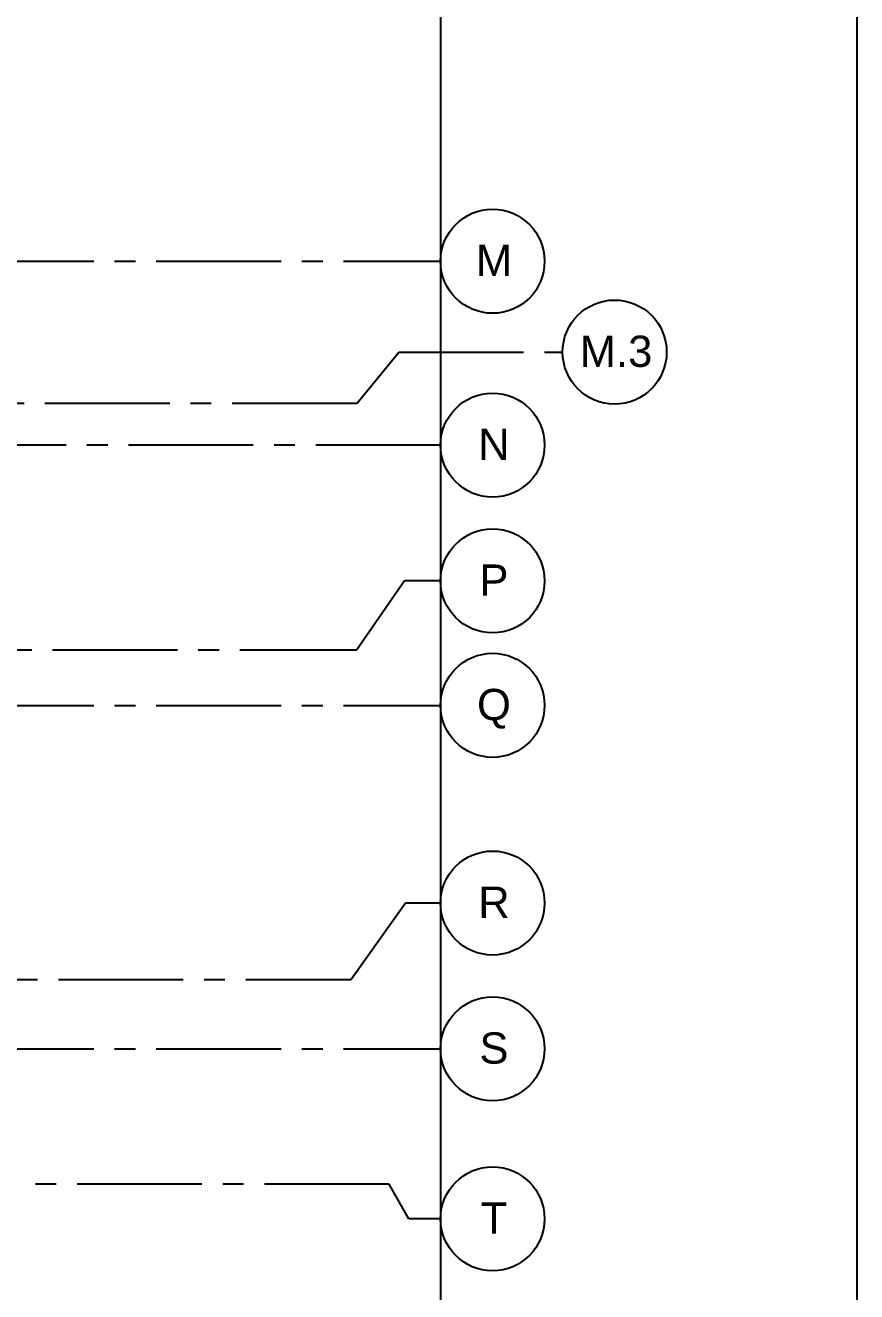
# Model space of a CAD drawing. Header units: inches. Extents: x -3700 to 348, y -844 to 2341.
# Drawn here: x 108.2 to 348, y 308 to 673 of the extents above; entities that cross this region are included whole.
import ezdxf
from ezdxf.enums import TextEntityAlignment as Align

# ---------------------------------------------------------------- set-up
doc = ezdxf.new("R2010")
doc.units = ezdxf.units.IN
doc.header["$LTSCALE"] = 48
doc.header["$MEASUREMENT"] = 0
doc.linetypes.add('CENTER2', pattern=[1.125, 0.75, -0.125, 0.125, -0.125])
doc.linetypes.add('HIDDEN', pattern=[0.375, 0.25, -0.125])
doc.layers.get('0').update_dxf_attribs({"color": 253})
doc.layers.add('A-ANNO-NPLT', color=253, linetype='Continuous', plot=False)
doc.layers.add('A-Grid(3-32)', color=253, linetype='CENTER2')
doc.layers.add('S-Grid-Iden', color=253, linetype='Continuous')
doc.styles.get("Standard").update_dxf_attribs({"font": 'arial.ttf'})

# ---------------------------------------------------------------- blocks, each defined once
blk = doc.blocks.new('Column Bubble')
blk.add_circle((-0.0042, -0.0024), 0.1562)
blk.add_attdef('XX', text='', height=0.0938).set_placement((0, 0), align=Align.MIDDLE_CENTER)
blk = doc.blocks.new('2ND FLOOR - STRUCTURAL GRID')
at = {"layer": 'A-Grid(3-32)'}
for p, q in [((8104.5, -8592.75), (11912.5, -8592.75)), ((11888.38, -8633.75), (11900.45, -8618.94)), ((11900.45, -8618.94), (11947.7, -8618.94)), ((11888.38, -8633.75), (11365.95, -8633.75)), ((11912.5, -8645.75), (8104.5, -8645.75)), ((8128.61, -8704.75), (11888.38, -8704.75)), ((8104.5, -8720.75), (11912.5, -8720.75)), ((8130.3, -8799.75), (11886.7, -8799.75)), ((8104.5, -8819.75), (11912.5, -8819.75)), ((11897.69, -8858.75), (8119.31, -8858.75))]:
    blk.add_line(p, q, dxfattribs=at)
for points in [[(11912.5, -8684.89), (11902.14, -8684.89), (11888.38, -8704.75)], [(11912.5, -8777.73), (11902.41, -8777.73), (11886.7, -8799.75)], [(11912.5, -8868.75), (11903.33, -8868.75), (11897.69, -8858.75)]]:
    blk.add_lwpolyline(points, dxfattribs=at)
at = {"layer": 'S-Grid-Iden', "xscale": 96, "yscale": 96, "zscale": 96}
for p, values in [((11927.9, -8592.52), {'XX': 'M'}), ((11963.1, -8618.7), {'XX': 'M.3'}), ((11927.9, -8645.52), {'XX': 'N'}), ((11927.9, -8684.65), {'XX': 'P'}), ((11927.9, -8720.52), {'XX': 'Q'}), ((11927.9, -8777.5), {'XX': 'R'}), ((11927.9, -8819.52), {'XX': 'S'}), ((11927.9, -8868.52), {'XX': 'T'})]:
    blk.add_blockref('Column Bubble', p, dxfattribs=at).add_auto_attribs(values)

msp = doc.modelspace()

# ---------------------------------------------------------------- linework, layer by layer
at = {"layer": 'A-ANNO-NPLT'}
for points in [[(-3700, -844.26), (-3700, 2131.74), (348, 2131.74), (348, -844.26)], [(-3580, -484.26), (-3580, 1771.74), (228, 1771.74), (228, -484.26)]]:
    msp.add_lwpolyline(points, close=True, dxfattribs=at)

# ---------------------------------------------------------------- block references
at = {"linetype": 'HIDDEN'}
msp.add_blockref('2ND FLOOR - STRUCTURAL GRID', (-11684.5, 9197.75), dxfattribs=at)

doc.saveas('drawing.dxf')
